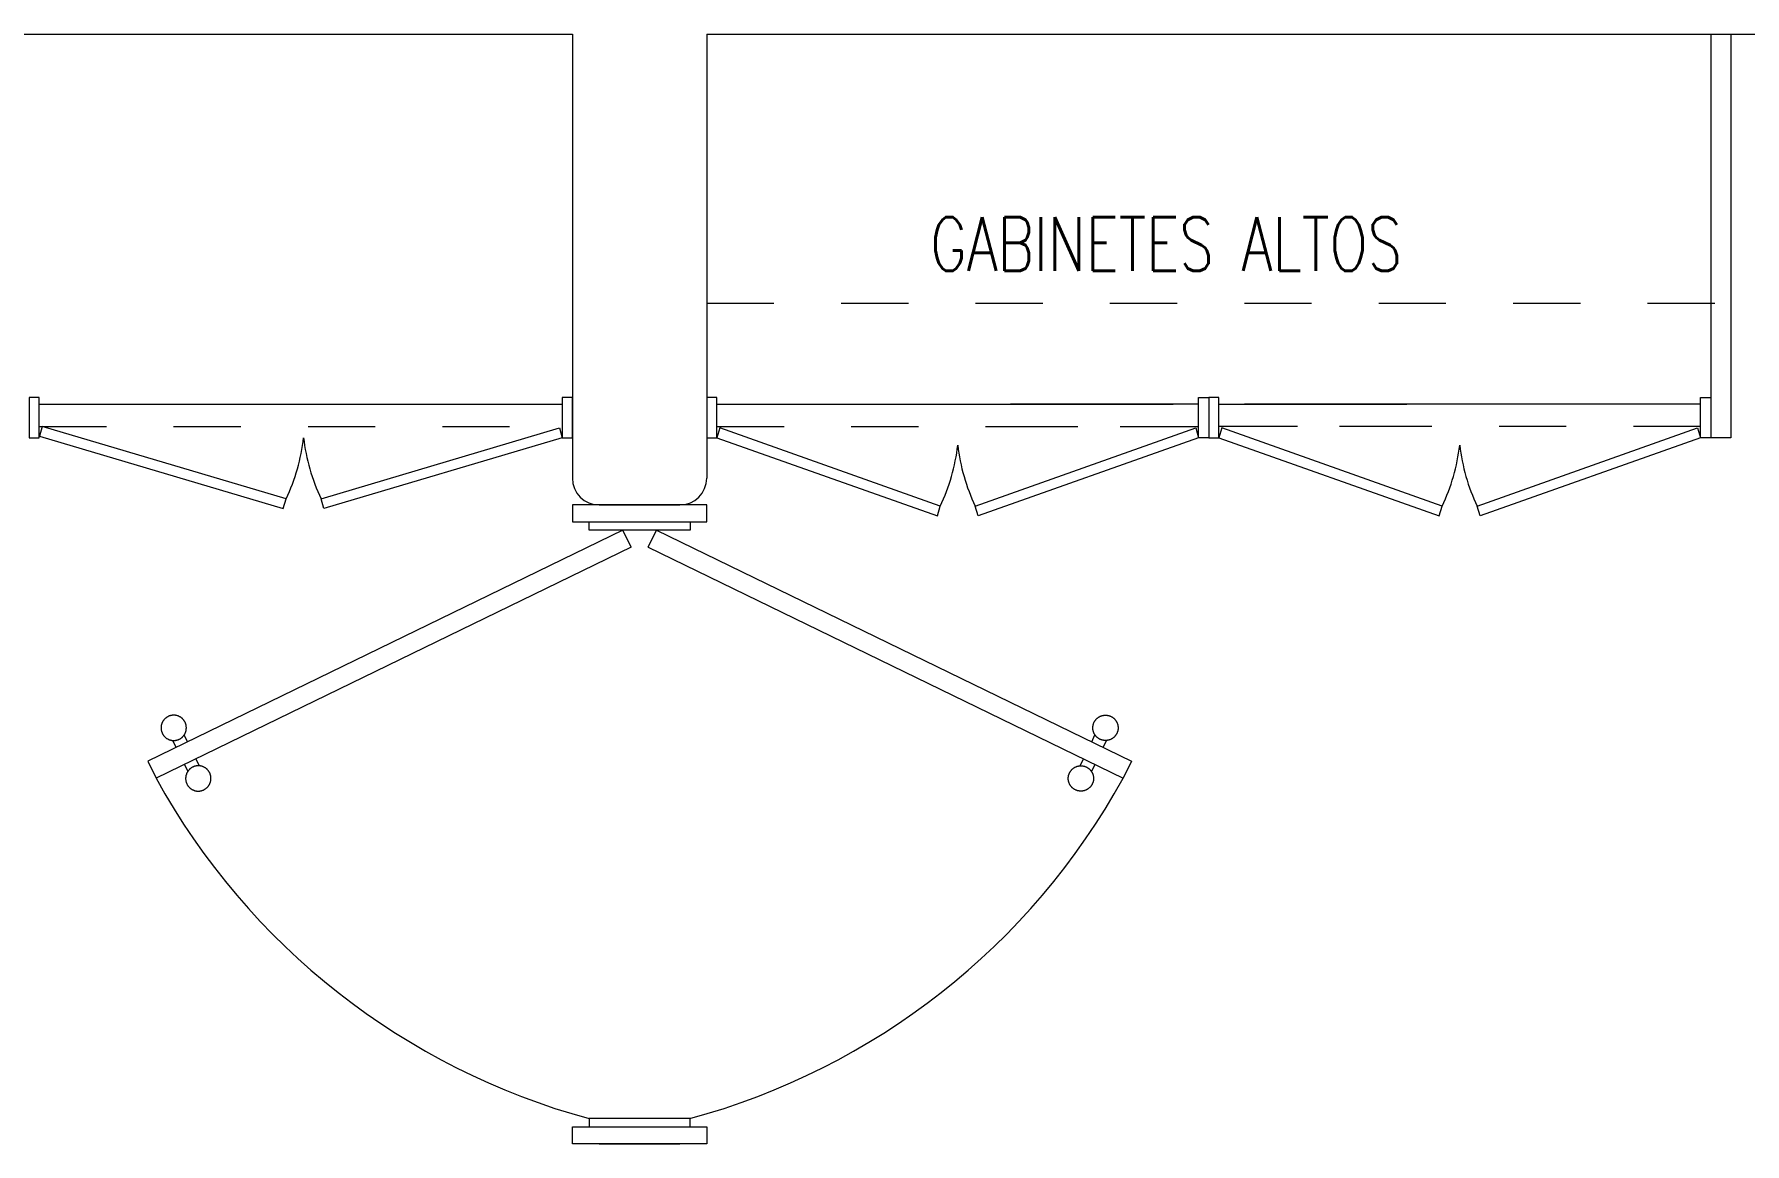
# Model space of a CAD drawing. Header units: metres. Extents: x 8 to 2416, y -346 to 476.
# Drawn here: x 45.751 to 48.296, y 37.104 to 38.754 of the extents above; entities that cross this region are included whole.
import ezdxf

# ---------------------------------------------------------------- set-up
doc = ezdxf.new("R2010")
doc.units = ezdxf.units.M
doc.linetypes.add('0', pattern=[0])
doc.linetypes.add('DASHED', pattern=[0.75, 0.5, -0.25])
doc.layers.get('0').update_dxf_attribs({"color": 250, "linetype": '0', "lineweight": 20})
for name, color, linetype, lineweight in [('A-DOOR', 35, 'Continuous', 5), ('A-WALL', 250, 'Continuous', 20), ('baños', 140, 'Continuous', 0), ('MOB FIJOS', 251, 'Continuous', 0), ('piso', 253, 'Continuous', 0), ('PROYECCION', 9, 'DASHED', 0), ('textos', 7, 'Continuous', 0)]:
    doc.layers.add(name, color=color, linetype=linetype, lineweight=lineweight)
doc.styles.add('Arch-Dim', font='romans.shx', dxfattribs={"width": 0.75})

# ---------------------------------------------------------------- blocks, each defined once
blk = doc.blocks.new('A$C0952172f')
at = {"layer": 'A-DOOR'}
for p, q in [((0.569, 1.4639), (0.5435, 1.4515)), ((0.887, 0.7445), (0.5435, 1.4515)), ((0.9125, 0.7569), (0.569, 1.4639)), ((0.5895, 1.4216), (0.5997, 1.4265)), ((0.564, 1.4092), (0.5538, 1.4042)), ((0.5977, 1.4046), (0.608, 1.4096)), ((0.5723, 1.3923), (0.562, 1.3873)), ((0.887, 0.7445), (0.9125, 0.7569)), ((0.887, 0.7193), (0.5435, 0.0124)), ((0.887, 0.7193), (0.9125, 0.707)), ((0.9125, 0.707), (0.569, 0)), ((0.5723, 0.0716), (0.562, 0.0766)), ((0.564, 0.0547), (0.5538, 0.0597)), ((0.5977, 0.0592), (0.608, 0.0543)), ((0.5895, 0.0423), (0.5997, 0.0374)), ((0.569, 0), (0.5435, 0.0124))]:
    blk.add_line(p, q, dxfattribs=at)
for points in [[(0, 0.8319), (0.025, 0.8319), (0.025, 0.6319), (0, 0.6319)], [(0.95, 0.8319), (0.925, 0.8319), (0.925, 0.6319), (0.95, 0.6319)], [(0.0375, 0.8069), (0.025, 0.8069), (0.025, 0.6569), (0.0375, 0.6569)], [(0.9125, 0.8069), (0.925, 0.8069), (0.925, 0.6569), (0.9125, 0.6569)]]:
    blk.add_lwpolyline(points, close=True, dxfattribs=at)
for centre, start, end in [((1.0509, 0.5323), 118.902, 164.8359), ((1.0509, 0.9316), 195.1641, 241.098)]:
    blk.add_arc(centre, 1.05, start, end, dxfattribs=at)
for points in [[(0.5997, 1.4252), (0.5997, 1.4303), (0.6047, 1.439), (0.6135, 1.444), (0.6236, 1.444), (0.6323, 1.439), (0.6373, 1.4302), (0.6373, 1.4202), (0.6323, 1.4114), (0.6236, 1.4064), (0.6135, 1.4064), (0.6047, 1.4114), (0.5997, 1.4202), (0.5997, 1.4252)], [(0.5244, 1.3886), (0.5244, 1.3937), (0.5295, 1.4024), (0.5382, 1.4075), (0.5483, 1.4074), (0.557, 1.4024), (0.5621, 1.3937), (0.5621, 1.3836), (0.557, 1.3748), (0.5483, 1.3698), (0.5382, 1.3698), (0.5295, 1.3749), (0.5244, 1.3836), (0.5244, 1.3886)], [(0.5244, 0.0753), (0.5244, 0.0702), (0.5295, 0.0615), (0.5382, 0.0564), (0.5483, 0.0564), (0.557, 0.0615), (0.5621, 0.0702), (0.5621, 0.0803), (0.557, 0.089), (0.5483, 0.0941), (0.5382, 0.0941), (0.5295, 0.089), (0.5244, 0.0803), (0.5244, 0.0753)], [(0.5997, 0.0387), (0.5997, 0.0336), (0.6047, 0.0249), (0.6135, 0.0199), (0.6236, 0.0199), (0.6323, 0.0249), (0.6373, 0.0337), (0.6373, 0.0437), (0.6323, 0.0525), (0.6236, 0.0575), (0.6135, 0.0575), (0.6047, 0.0525), (0.5997, 0.0437), (0.5997, 0.0387)]]:
    blk.add_open_spline(points, degree=2, dxfattribs=at)
blk = doc.blocks.new('PL BASE 1N NASAS 09')
at = {"layer": 'A-WALL'}
for p, q in [((-106.2311, -49.4497), (-103.8311, -49.4497)), ((-103.8311, -49.4497), (-103.8311, -50.1097)), ((-103.6311, -49.4497), (-103.6311, -50.1097)), ((-103.6311, -49.4497), (-99.231, -49.4497)), ((-103.7911, -50.1497), (-103.6711, -50.1497)), ((-103.7911, -51.0997), (-103.6711, -51.0997))]:
    blk.add_line(p, q, dxfattribs=at)
for centre, start, end in [((-103.7911, -50.1097), 180, 270), ((-103.6711, -50.1097), 270, 0)]:
    blk.add_arc(centre, 0.04, start, end, dxfattribs=at)
at = {"layer": 'MOB FIJOS'}
for p, q in [((-102.1372, -49.4497), (-102.1372, -50.0497)), ((-102.1072, -49.4497), (-102.1072, -50.0497))]:
    blk.add_line(p, q, dxfattribs=at)
at = {"layer": 'MOB FIJOS', "ltscale": 0.01}
blk.add_line((-102.1072, -50.0497), (-102.1372, -50.0497), dxfattribs=at)
at = {"layer": 'MOB FIJOS'}
for points in [[(-104.6244, -49.9897), (-104.6394, -49.9897), (-104.6394, -50.0497), (-104.6244, -50.0497)], [(-103.8311, -49.9897), (-103.8461, -49.9897), (-103.8461, -50.0497), (-103.8311, -50.0497)], [(-103.6161, -49.9897), (-103.6311, -49.9897), (-103.6311, -50.0497), (-103.6161, -50.0497)], [(-102.8992, -49.9897), (-102.8842, -49.9897), (-102.8842, -50.0497), (-102.8992, -50.0497)], [(-102.8692, -49.9897), (-102.8842, -49.9897), (-102.8842, -50.0497), (-102.8692, -50.0497)], [(-102.1522, -49.9897), (-102.1372, -49.9897), (-102.1372, -50.0497), (-102.1522, -50.0497)], [(-104.6199, -50.0329), (-104.6242, -50.0473), (-104.2614, -50.1549), (-104.2571, -50.1406)], [(-103.8503, -50.0353), (-103.8461, -50.0497), (-104.2008, -50.1549), (-104.2051, -50.1406)], [(-103.6117, -50.0353), (-103.616, -50.0497), (-103.2879, -50.1661), (-103.2837, -50.1517)], [(-102.9035, -50.0353), (-102.8993, -50.0497), (-103.2273, -50.1661), (-103.2316, -50.1517)], [(-102.8648, -50.0353), (-102.8691, -50.0497), (-102.541, -50.1661), (-102.5367, -50.1517)], [(-102.1566, -50.0353), (-102.1523, -50.0497), (-102.4804, -50.1661), (-102.4847, -50.1517)]]:
    blk.add_lwpolyline(points, close=True, dxfattribs=at)
at = {"layer": 'piso'}
for p, q in [((-104.6244, -49.9997), (-103.8461, -49.9997)), ((-103.6161, -49.9997), (-102.9372, -49.9997)), ((-102.8992, -49.9997), (-103.1789, -49.9997)), ((-102.8692, -49.9997), (-102.5894, -49.9997)), ((-102.1522, -49.9997), (-102.8311, -49.9997))]:
    blk.add_line(p, q, dxfattribs=at)
at = {"layer": 'PROYECCION', "color": 252, "linetype": 'DASHED', "ltscale": 0.1}
for p, q in [((-103.6311, -49.8497), (-99.2323, -49.8497)), ((-104.6244, -50.0331), (-103.8461, -50.0331)), ((-103.6161, -50.0331), (-102.8864, -50.0331)), ((-103.1789, -50.0331), (-102.8992, -50.0331)), ((-102.1522, -50.0331), (-102.8819, -50.0331)), ((-102.5894, -50.0331), (-102.8692, -50.0331))]:
    blk.add_line(p, q, dxfattribs=at)
for centre, start, end in [((-104.5217, -50.0156), 334.7316, 353.3114), ((-103.9404, -50.0156), 186.6886, 205.2684), ((-103.5483, -50.0267), 334.7316, 353.3114), ((-102.9669, -50.0267), 186.6886, 205.2684), ((-102.8014, -50.0267), 334.7316, 353.3114), ((-102.22, -50.0267), 186.6886, 205.2684)]:
    blk.add_arc(centre, 0.2927, start, end, dxfattribs=at)
at = {"color": 1, "rotation": 90}
blk.add_blockref('A$C0952172f', (-102.9991, -51.0997), dxfattribs=at)
at = {"layer": 'textos', "insert": (-103.2984, -49.7217), "char_height": 0.08, "width": 26.65337, "attachment_point": 1, "style": 'Arch-Dim'}
blk.add_mtext('\\pxt5.9124,29;GABINETES ALTOS', dxfattribs=at)
blk = doc.blocks.new('PL MUEBLES 1N NASAS 09')
at = {"layer": 'baños'}
blk.add_blockref('PL BASE 1N NASAS 09', (162.2615, 88.2033), dxfattribs=at)

msp = doc.modelspace()

# ---------------------------------------------------------------- block references
msp.add_blockref('PL MUEBLES 1N NASAS 09', (-11.8789, 0))

doc.saveas('drawing.dxf')
